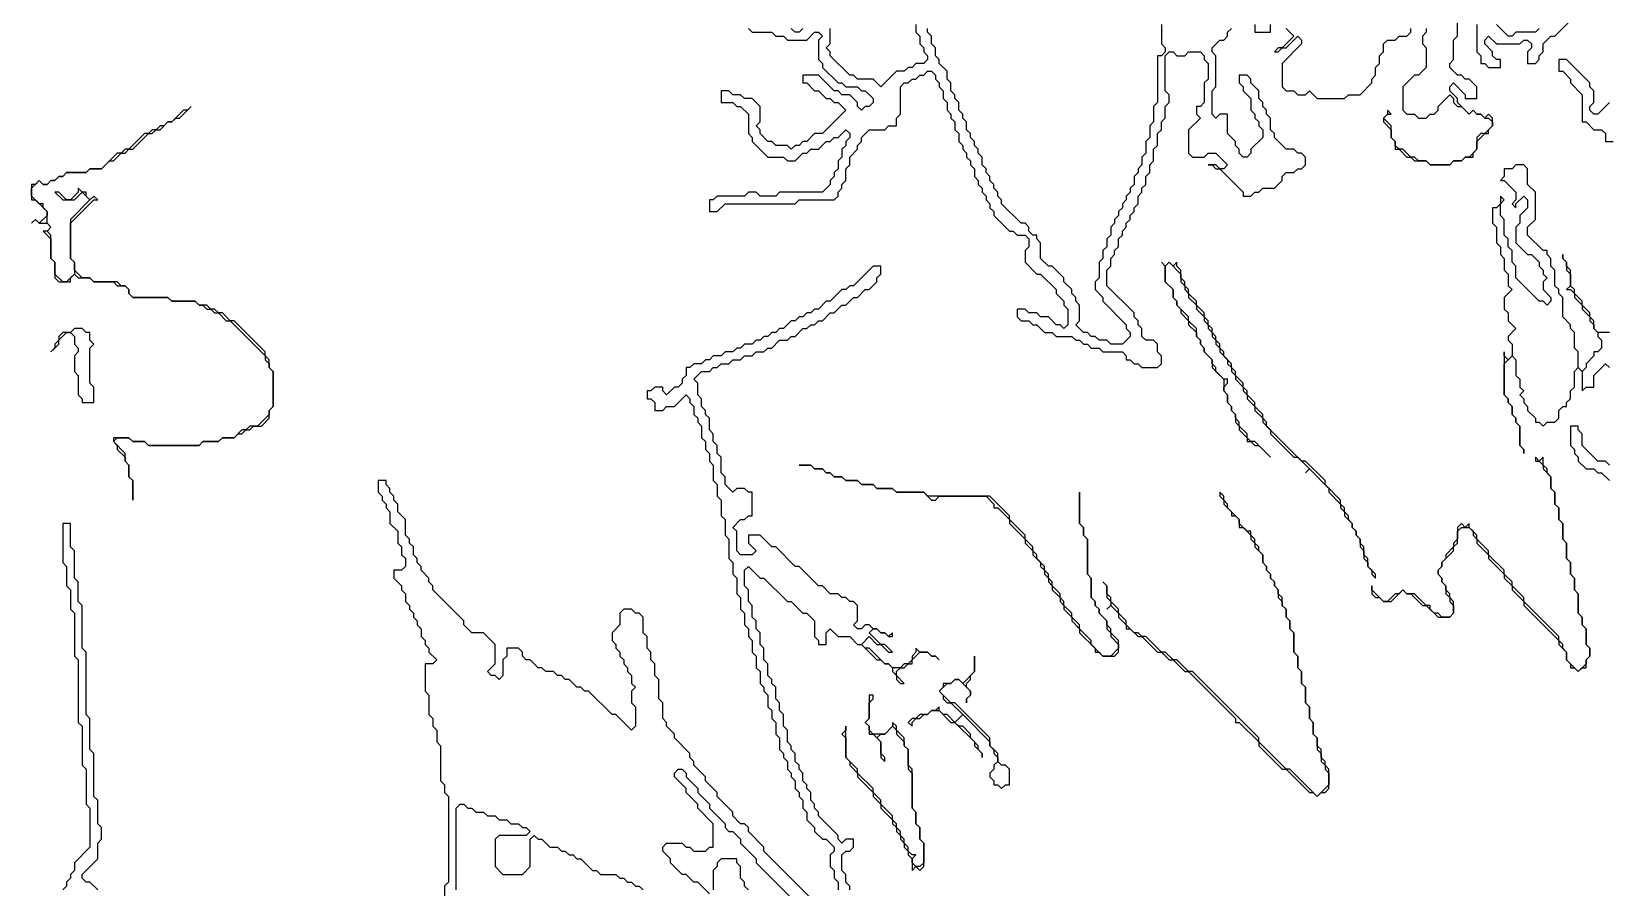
# Model space of a CAD drawing. Header units: metres. Extents: x 0 to 100, y 0 to 129.
# Drawn here: x 73.6 to 83.71, y 5.42 to 10.9 of the extents above; entities that cross this region are included whole.
import ezdxf

# ---------------------------------------------------------------- set-up
doc = ezdxf.new("R2010")
doc.units = ezdxf.units.M

msp = doc.modelspace()

# ---------------------------------------------------------------- linework, layer by layer
for points in [[(82.55, 10.925), (82.55, 10.9), (82.525, 10.875), (82.525, 10.825), (82.55, 10.8), (82.55, 10.675), (82.5, 10.625), (82.475, 10.625), (82.4, 10.55), (82.4, 10.4), (82.425, 10.375), (82.475, 10.375), (82.5, 10.35), (82.55, 10.35), (82.575, 10.375), (82.6, 10.375), (82.625, 10.4), (82.625, 10.425), (82.7, 10.5), (82.725, 10.475), (82.725, 10.45), (82.75, 10.425), (82.775, 10.425), (82.825, 10.375), (82.85, 10.4), (82.875, 10.375), (82.9, 10.375), (82.925, 10.35), (82.95, 10.35), (82.975, 10.325), (82.975, 10.3), (82.925, 10.25), (82.9, 10.25), (82.875, 10.225), (82.875, 10.15), (82.825, 10.1), (82.8, 10.1), (82.775, 10.075), (82.725, 10.075), (82.7, 10.05), (82.575, 10.05), (82.55, 10.075), (82.5, 10.075), (82.475, 10.1), (82.45, 10.1), (82.4, 10.15), (82.375, 10.15), (82.35, 10.175), (82.35, 10.2), (82.325, 10.225), (82.325, 10.3), (82.275, 10.35), (82.3, 10.375), (82.325, 10.375), (82.3, 10.4), (82.3, 10.375), (82.275, 10.35), (82.275, 10.325), (82.325, 10.275), (82.325, 10.225), (82.35, 10.2), (82.35, 10.15), (82.375, 10.15), (82.425, 10.1), (82.45, 10.1), (82.475, 10.075), (82.55, 10.075), (82.575, 10.05), (82.7, 10.05), (82.725, 10.075), (82.775, 10.075), (82.8, 10.1), (82.85, 10.1), (82.85, 10.125), (82.875, 10.15), (82.875, 10.2), (82.925, 10.25), (82.95, 10.25), (82.95, 10.275), (82.975, 10.3), (82.975, 10.35), (82.95, 10.375), (82.925, 10.35), (82.9, 10.375), (82.875, 10.375), (82.85, 10.4), (82.825, 10.375), (82.75, 10.45), (82.75, 10.475), (82.7, 10.525), (82.7, 10.55), (82.725, 10.575), (82.8, 10.5), (82.8, 10.475), (82.875, 10.475), (82.875, 10.55), (82.825, 10.6), (82.8, 10.6), (82.775, 10.625), (82.75, 10.625), (82.7, 10.675), (82.7, 10.7), (82.725, 10.725), (82.725, 10.85), (82.75, 10.875), (82.75, 11.1)], [(78.2, 10.925), (78.225, 10.9), (78.35, 10.9), (78.375, 10.875), (78.425, 10.875), (78.45, 10.85), (78.575, 10.85), (78.625, 10.9), (78.65, 10.9), (78.675, 10.875), (78.65, 10.85), (78.65, 10.725), (78.675, 10.7), (78.675, 10.675), (78.775, 10.575), (78.8, 10.575), (78.825, 10.55), (78.9, 10.55), (78.925, 10.525), (78.95, 10.525), (79, 10.475), (79, 10.45), (78.975, 10.425), (78.95, 10.425), (78.925, 10.4), (78.9, 10.425), (78.9, 10.45), (78.85, 10.5), (78.8, 10.5), (78.775, 10.525), (78.75, 10.525), (78.65, 10.625), (78.55, 10.625), (78.55, 10.575), (78.575, 10.575), (78.625, 10.525), (78.65, 10.525), (78.7, 10.475), (78.725, 10.475), (78.75, 10.45), (78.775, 10.45), (78.825, 10.4), (78.675, 10.25), (78.625, 10.25), (78.575, 10.2), (78.55, 10.2), (78.525, 10.175), (78.5, 10.175), (78.475, 10.15), (78.45, 10.175), (78.375, 10.175), (78.35, 10.2), (78.325, 10.2), (78.275, 10.25), (78.275, 10.275), (78.25, 10.3), (78.275, 10.325), (78.275, 10.425), (78.225, 10.475), (78.175, 10.475), (78.15, 10.5), (78.1, 10.5), (78.075, 10.525), (78.025, 10.525), (78.025, 10.45), (78.1, 10.45), (78.125, 10.425), (78.15, 10.425), (78.2, 10.375), (78.2, 10.25), (78.225, 10.225), (78.225, 10.2), (78.325, 10.1), (78.425, 10.1), (78.45, 10.075), (78.5, 10.075), (78.55, 10.125), (78.575, 10.125), (78.6, 10.15), (78.65, 10.15), (78.7, 10.2), (78.725, 10.2), (78.75, 10.225), (78.775, 10.225), (78.825, 10.275), (78.85, 10.25), (78.85, 10.225), (78.825, 10.2), (78.825, 10.175), (78.8, 10.15), (78.8, 10.1), (78.775, 10.075), (78.775, 10.025), (78.75, 10), (78.75, 9.975), (78.725, 9.95), (78.725, 9.925), (78.675, 9.875), (78.4, 9.875), (78.375, 9.85), (78.275, 9.85), (78.25, 9.875), (78.2, 9.875), (78.175, 9.85), (78, 9.85), (77.975, 9.825), (77.95, 9.825), (77.95, 9.75), (78, 9.75), (78.05, 9.8), (78.5, 9.8), (78.525, 9.825), (78.75, 9.825), (78.775, 9.85), (78.775, 9.875), (78.8, 9.9), (78.8, 9.925), (78.825, 9.95), (78.825, 10.025), (78.85, 10.05), (78.85, 10.1), (78.9, 10.15), (78.9, 10.175), (78.925, 10.2), (78.925, 10.225), (78.975, 10.275), (79.075, 10.275), (79.1, 10.3), (79.15, 10.3), (79.15, 10.35), (79.175, 10.375), (79.175, 10.55), (79.2, 10.575), (79.225, 10.575), (79.25, 10.6), (79.275, 10.6), (79.3, 10.625), (79.325, 10.625), (79.35, 10.65), (79.375, 10.65), (79.4, 10.625), (79.4, 10.6), (79.425, 10.575), (79.425, 10.55), (79.45, 10.525), (79.45, 10.475), (79.475, 10.45), (79.475, 10.4), (79.5, 10.375), (79.5, 10.35), (79.525, 10.325), (79.525, 10.275), (79.55, 10.25), (79.55, 10.2), (79.575, 10.175), (79.575, 10.15), (79.6, 10.125), (79.6, 10.1), (79.625, 10.075), (79.625, 10.05), (79.65, 10.025), (79.65, 9.975), (79.675, 9.95), (79.675, 9.925), (79.7, 9.9), (79.7, 9.875), (79.725, 9.85), (79.725, 9.825), (79.75, 9.8), (79.75, 9.775), (79.775, 9.75), (79.775, 9.725), (79.875, 9.625), (79.9, 9.625), (79.925, 9.6), (79.975, 9.6), (80, 9.575), (80, 9.525), (79.975, 9.5), (79.975, 9.425), (80.05, 9.35), (80.075, 9.35), (80.175, 9.25), (80.175, 9.225), (80.225, 9.175), (80.225, 9.15), (80.25, 9.125), (80.25, 9.025), (80.225, 9), (80.2, 9.025), (80.175, 9.025), (80.125, 9.075), (80.075, 9.075), (80.05, 9.1), (80, 9.1), (79.975, 9.125), (79.925, 9.125), (79.925, 9.075), (79.95, 9.05), (80, 9.05), (80.025, 9.025), (80.05, 9.025), (80.1, 8.975), (80.15, 8.975), (80.175, 8.95), (80.275, 8.95), (80.3, 8.925), (80.325, 8.925), (80.35, 8.9), (80.375, 8.9), (80.4, 8.875), (80.45, 8.875), (80.475, 8.85), (80.6, 8.85), (80.625, 8.825), (80.625, 8.8), (80.65, 8.8), (80.675, 8.775), (80.7, 8.775), (80.725, 8.75), (80.825, 8.75), (80.85, 8.775), (80.85, 8.825), (80.825, 8.85), (80.825, 8.9), (80.8, 8.925), (80.75, 8.925), (80.725, 8.95), (80.725, 9), (80.7, 9.025), (80.7, 9.05), (80.675, 9.075), (80.675, 9.1), (80.5, 9.275), (80.5, 9.375), (80.525, 9.4), (80.525, 9.45), (80.55, 9.475), (80.55, 9.5), (80.575, 9.525), (80.575, 9.575), (80.6, 9.6), (80.6, 9.625), (80.625, 9.65), (80.625, 9.675), (80.65, 9.7), (80.65, 9.725), (80.675, 9.75), (80.675, 9.775), (80.7, 9.8), (80.7, 9.85), (80.725, 9.875), (80.725, 9.9), (80.75, 9.925), (80.75, 9.975), (80.775, 10), (80.775, 10.05), (80.8, 10.075), (80.8, 10.15), (80.825, 10.175), (80.825, 10.25), (80.85, 10.275), (80.85, 10.325), (80.875, 10.35), (80.875, 10.425), (80.9, 10.45), (80.9, 10.5), (80.875, 10.525), (80.875, 10.75), (80.9, 10.775), (80.925, 10.775), (80.95, 10.75), (81, 10.75), (81.025, 10.775), (81.1, 10.775), (81.125, 10.75), (81.125, 10.725), (81.15, 10.7), (81.15, 10.6), (81.125, 10.575), (81.125, 10.45), (81.1, 10.425), (81.075, 10.425), (81.075, 10.375), (81.1, 10.35), (81.025, 10.275), (81.025, 10.125), (81.05, 10.1), (81.125, 10.1), (81.15, 10.125), (81.2, 10.125), (81.275, 10.05), (81.25, 10.025), (81.225, 10.025), (81.2, 10.05), (81.15, 10.05), (81.175, 10.05), (81.2, 10.025), (81.225, 10.025), (81.375, 9.875), (81.375, 9.85), (81.425, 9.85), (81.45, 9.875), (81.475, 9.875), (81.5, 9.9), (81.575, 9.9), (81.625, 9.95), (81.625, 9.975), (81.65, 10), (81.7, 10), (81.725, 10.025), (81.75, 10.025), (81.775, 10.05), (81.775, 10.1), (81.75, 10.125), (81.725, 10.125), (81.7, 10.15), (81.65, 10.15), (81.575, 10.225), (81.575, 10.25), (81.55, 10.275), (81.55, 10.35), (81.525, 10.375), (81.525, 10.4), (81.5, 10.425), (81.5, 10.45), (81.475, 10.475), (81.475, 10.525), (81.425, 10.575), (81.425, 10.6), (81.4, 10.625), (81.35, 10.625), (81.35, 10.575), (81.375, 10.55), (81.375, 10.525), (81.425, 10.475), (81.425, 10.4), (81.45, 10.375), (81.45, 10.35), (81.475, 10.325), (81.475, 10.3), (81.5, 10.275), (81.5, 10.225), (81.425, 10.15), (81.425, 10.125), (81.4, 10.1), (81.375, 10.1), (81.35, 10.125), (81.35, 10.15), (81.325, 10.175), (81.325, 10.2), (81.275, 10.25), (81.275, 10.375), (81.225, 10.375), (81.2, 10.35), (81.175, 10.375), (81.175, 10.525), (81.2, 10.55), (81.2, 10.75), (81.175, 10.775), (81.175, 10.8), (81.225, 10.85), (81.25, 10.85), (81.275, 10.875), (81.275, 10.9), (81.3, 10.925)], [(78.55, 10.925), (78.525, 10.9), (78.5, 10.9), (78.475, 10.925)], [(79.275, 10.95), (79.275, 10.9), (79.3, 10.875), (79.3, 10.825), (79.325, 10.8), (79.325, 10.775), (79.35, 10.75), (79.35, 10.725), (79.325, 10.7), (79.275, 10.7), (79.25, 10.675), (79.225, 10.675), (79.2, 10.65), (79.15, 10.65), (79.05, 10.55), (79, 10.6), (78.9, 10.6), (78.875, 10.625), (78.85, 10.625), (78.725, 10.75), (78.725, 10.775), (78.7, 10.8), (78.725, 10.825), (78.725, 10.925)], [(80.85, 10.95), (80.85, 10.825), (80.875, 10.8), (80.875, 10.775), (80.85, 10.75), (80.825, 10.75), (80.825, 10.45), (80.8, 10.425), (80.8, 10.325), (80.775, 10.3), (80.775, 10.225), (80.75, 10.2), (80.75, 10.125), (80.725, 10.1), (80.725, 10.05), (80.7, 10.025), (80.7, 10), (80.675, 9.975), (80.675, 9.925), (80.65, 9.9), (80.65, 9.875), (80.625, 9.85), (80.625, 9.825), (80.6, 9.8), (80.6, 9.775), (80.575, 9.75), (80.575, 9.725), (80.55, 9.7), (80.55, 9.675), (80.525, 9.65), (80.525, 9.6), (80.5, 9.575), (80.5, 9.525), (80.475, 9.5), (80.475, 9.45), (80.45, 9.425), (80.45, 9.325), (80.425, 9.3), (80.425, 9.25), (80.475, 9.2), (80.475, 9.175), (80.625, 9.025), (80.625, 9), (80.65, 8.975), (80.65, 8.95), (80.6, 8.9), (80.525, 8.9), (80.5, 8.925), (80.45, 8.925), (80.425, 8.95), (80.4, 8.95), (80.375, 8.975), (80.35, 8.975), (80.3, 9.025), (80.325, 9.05), (80.325, 9.15), (80.3, 9.175), (80.3, 9.2), (80.275, 9.225), (80.275, 9.25), (80.225, 9.3), (80.225, 9.325), (80.15, 9.4), (80.125, 9.4), (80.075, 9.45), (80.075, 9.55), (80.05, 9.575), (80.05, 9.6), (80.025, 9.6), (80, 9.625), (80, 9.65), (79.975, 9.675), (79.95, 9.675), (79.825, 9.8), (79.825, 9.825), (79.8, 9.85), (79.8, 9.875), (79.775, 9.9), (79.775, 9.925), (79.75, 9.95), (79.75, 9.975), (79.725, 10), (79.725, 10.025), (79.7, 10.05), (79.7, 10.1), (79.675, 10.125), (79.675, 10.15), (79.65, 10.175), (79.65, 10.2), (79.625, 10.225), (79.625, 10.25), (79.6, 10.275), (79.6, 10.325), (79.575, 10.35), (79.575, 10.375), (79.55, 10.4), (79.55, 10.45), (79.525, 10.475), (79.525, 10.5), (79.5, 10.525), (79.5, 10.575), (79.475, 10.6), (79.475, 10.65), (79.425, 10.7), (79.425, 10.725), (79.4, 10.75), (79.4, 10.8), (79.375, 10.825), (79.375, 10.875), (79.35, 10.9), (79.35, 10.925)], [(81.45, 10.95), (81.45, 10.9), (81.55, 10.9), (81.55, 10.95)], [(81.65, 10.925), (81.7, 10.875), (81.625, 10.8), (81.6, 10.8), (81.575, 10.775), (81.6, 10.775), (81.625, 10.8), (81.65, 10.8), (81.725, 10.875), (81.75, 10.85), (81.75, 10.825), (81.625, 10.7), (81.625, 10.55), (81.65, 10.525), (81.7, 10.525), (81.725, 10.5), (81.775, 10.5), (81.8, 10.525), (81.85, 10.475), (82.025, 10.475), (82.05, 10.5), (82.125, 10.5), (82.2, 10.575), (82.2, 10.6), (82.225, 10.625), (82.225, 10.675), (82.25, 10.7), (82.25, 10.75), (82.275, 10.775), (82.275, 10.825), (82.3, 10.85), (82.35, 10.85), (82.375, 10.875), (82.425, 10.875), (82.45, 10.9), (82.45, 10.925)], [(82.875, 10.95), (82.875, 10.775), (82.9, 10.75), (82.9, 10.7), (82.925, 10.7), (82.95, 10.675), (83.025, 10.675), (83.025, 10.725), (83, 10.725), (82.975, 10.75), (82.975, 10.775), (82.925, 10.825), (82.925, 10.85), (82.95, 10.875), (83, 10.825), (83.15, 10.825), (83.175, 10.85), (83.2, 10.85), (83.225, 10.825), (83.225, 10.8), (83.2, 10.775), (83.2, 10.7), (83.25, 10.7), (83.275, 10.725), (83.275, 10.75), (83.3, 10.775), (83.3, 10.825), (83.35, 10.875), (83.375, 10.875), (83.475, 10.975)], [(83.275, 10.925), (83.25, 10.9), (83.125, 10.9), (83.1, 10.875), (83.075, 10.875), (83, 10.95)], [(83.725, 10.45), (83.65, 10.375), (83.625, 10.375), (83.6, 10.4), (83.6, 10.425), (83.625, 10.45), (83.625, 10.525), (83.6, 10.55), (83.6, 10.575), (83.45, 10.725), (83.4, 10.725), (83.4, 10.65), (83.425, 10.65), (83.475, 10.6), (83.475, 10.575), (83.55, 10.5), (83.55, 10.325), (83.575, 10.325), (83.625, 10.275), (83.675, 10.275), (83.7, 10.25), (83.7, 10.2), (83.75, 10.2)], [(74.625, 10.425), (74.6, 10.4), (74.575, 10.4), (74.5, 10.325), (74.475, 10.325), (74.45, 10.3), (74.425, 10.3), (74.4, 10.275), (74.375, 10.275), (74.35, 10.25), (74.325, 10.25), (74.225, 10.15), (74.2, 10.15), (74.175, 10.125), (74.15, 10.125), (74.05, 10.025), (73.975, 10.025), (73.95, 10), (73.825, 10), (73.8, 9.975), (73.775, 9.975), (73.75, 9.95), (73.725, 9.95), (73.7, 9.925), (73.675, 9.925), (73.65, 9.95), (73.625, 9.925), (73.6, 9.925), (73.6, 9.825), (73.625, 9.825), (73.7, 9.75), (73.7, 9.725), (73.65, 9.675), (73.625, 9.7), (73.6, 9.675), (73.625, 9.7), (73.65, 9.675), (73.7, 9.675), (73.725, 9.65), (73.7, 9.625), (73.675, 9.625), (73.725, 9.575), (73.725, 9.45), (73.75, 9.425), (73.75, 9.325), (73.775, 9.3), (73.85, 9.3), (73.85, 9.325), (73.875, 9.35), (73.9, 9.325), (73.975, 9.325), (74, 9.3), (74.125, 9.3), (74.15, 9.275), (74.2, 9.275), (74.225, 9.25), (74.225, 9.225), (74.25, 9.2), (74.475, 9.2), (74.5, 9.175), (74.65, 9.175), (74.675, 9.15), (74.7, 9.15), (74.725, 9.125), (74.75, 9.125), (74.775, 9.1), (74.8, 9.1), (74.85, 9.05), (74.875, 9.05), (75.1, 8.825), (75.1, 8.8), (75.125, 8.775), (75.125, 8.75), (75.15, 8.725), (75.15, 8.5), (75.125, 8.475), (75.125, 8.45), (75.05, 8.375), (75, 8.375), (74.975, 8.35), (74.95, 8.35), (74.9, 8.3), (74.825, 8.3), (74.8, 8.275), (74.7, 8.275), (74.675, 8.25), (74.35, 8.25), (74.325, 8.275), (74.25, 8.275), (74.225, 8.3), (74.125, 8.3), (74.125, 8.275), (74.15, 8.25), (74.15, 8.225), (74.2, 8.175), (74.2, 8.15), (74.225, 8.125), (74.225, 8.05), (74.25, 8.025), (74.25, 7.9), (74.25, 8.025), (74.225, 8.05), (74.225, 8.125), (74.2, 8.15), (74.2, 8.2), (74.125, 8.275), (74.15, 8.3), (74.225, 8.3), (74.25, 8.275), (74.325, 8.275), (74.35, 8.25), (74.675, 8.25), (74.7, 8.275), (74.8, 8.275), (74.825, 8.3), (74.9, 8.3), (74.925, 8.325), (74.95, 8.325), (74.975, 8.35), (75, 8.35), (75.025, 8.375), (75.075, 8.375), (75.125, 8.425), (75.125, 8.475), (75.15, 8.5), (75.15, 8.725), (75.125, 8.75), (75.125, 8.8), (75.1, 8.825), (75.1, 8.85), (74.9, 9.05), (74.875, 9.05), (74.825, 9.1), (74.8, 9.1), (74.775, 9.125), (74.75, 9.125), (74.725, 9.15), (74.675, 9.15), (74.65, 9.175), (74.5, 9.175), (74.475, 9.2), (74.25, 9.2), (74.225, 9.225), (74.225, 9.25), (74.2, 9.275), (74.175, 9.275), (74.15, 9.3), (74, 9.3), (73.975, 9.325), (73.925, 9.325), (73.875, 9.375), (73.875, 9.425), (73.85, 9.45), (73.85, 9.675), (74, 9.825), (74.025, 9.825), (74, 9.85), (73.975, 9.825), (73.95, 9.85), (73.95, 9.875), (73.925, 9.875), (73.9, 9.9), (73.9, 9.875), (73.85, 9.825), (73.825, 9.825), (73.775, 9.875), (73.75, 9.875), (73.8, 9.825), (73.875, 9.825), (73.925, 9.875), (73.975, 9.825), (73.85, 9.7), (73.85, 9.45), (73.875, 9.425), (73.875, 9.35), (73.825, 9.3), (73.8, 9.3), (73.75, 9.35), (73.75, 9.425), (73.725, 9.45), (73.725, 9.6), (73.7, 9.625), (73.725, 9.65), (73.7, 9.675), (73.7, 9.75), (73.675, 9.775), (73.675, 9.8), (73.65, 9.8), (73.6, 9.85), (73.6, 9.9), (73.65, 9.95), (73.675, 9.925), (73.7, 9.925), (73.725, 9.95), (73.75, 9.95), (73.775, 9.975), (73.8, 9.975), (73.825, 10), (73.95, 10), (73.975, 10.025), (74.05, 10.025), (74.1, 10.075), (74.125, 10.075), (74.175, 10.125), (74.2, 10.125), (74.225, 10.15), (74.25, 10.15), (74.35, 10.25), (74.375, 10.25), (74.4, 10.275), (74.425, 10.275), (74.475, 10.325), (74.5, 10.325), (74.525, 10.35), (74.55, 10.35), (74.625, 10.425)], [(83.725, 8.975), (83.65, 8.975), (83.625, 9), (83.625, 9.05), (83.6, 9.075), (83.6, 9.1), (83.55, 9.15), (83.55, 9.175), (83.5, 9.225), (83.5, 9.25), (83.475, 9.275), (83.475, 9.375), (83.45, 9.4), (83.45, 9.425), (83.425, 9.45), (83.425, 9.475), (83.425, 9.45), (83.45, 9.425), (83.45, 9.375), (83.475, 9.35), (83.475, 9.275), (83.45, 9.25), (83.475, 9.25), (83.5, 9.225), (83.5, 9.2), (83.55, 9.15), (83.55, 9.125), (83.6, 9.075), (83.6, 9.05), (83.625, 9.025), (83.625, 9), (83.65, 8.975), (83.65, 8.95), (83.675, 8.925), (83.675, 8.875), (83.65, 8.85), (83.625, 8.85), (83.625, 8.825), (83.575, 8.775), (83.575, 8.75), (83.55, 8.725), (83.525, 8.75), (83.525, 8.85), (83.5, 8.875), (83.5, 8.975), (83.475, 9), (83.475, 9.025), (83.425, 9.075), (83.425, 9.2), (83.4, 9.225), (83.4, 9.25), (83.375, 9.275), (83.375, 9.375), (83.35, 9.4), (83.35, 9.45), (83.325, 9.475), (83.325, 9.5), (83.3, 9.5), (83.2, 9.6), (83.2, 9.65), (83.25, 9.7), (83.25, 9.875), (83.2, 9.925), (83.2, 10.025), (83.175, 10.05), (83.125, 10.05), (83.1, 10.025), (83.05, 10.025), (83.05, 9.975), (83.025, 9.95), (83.05, 9.95), (83.125, 9.875), (83.125, 9.825), (83.1, 9.8), (83.125, 9.775), (83.125, 9.8), (83.175, 9.85), (83.2, 9.825), (83.2, 9.775), (83.15, 9.725), (83.15, 9.675), (83.125, 9.65), (83.125, 9.55), (83.2, 9.475), (83.225, 9.475), (83.275, 9.425), (83.275, 9.4), (83.3, 9.375), (83.3, 9.35), (83.325, 9.325), (83.3, 9.3), (83.3, 9.25), (83.35, 9.2), (83.35, 9.175), (83.325, 9.15), (83.3, 9.175), (83.275, 9.175), (83.125, 9.325), (83.125, 9.4), (83.1, 9.425), (83.1, 9.5), (83.075, 9.525), (83.075, 9.575), (83.05, 9.6), (83.05, 9.7), (83.025, 9.725), (83.025, 9.8), (83.05, 9.825), (83.025, 9.85), (83.025, 9.8), (83, 9.775), (82.975, 9.775), (82.975, 9.675), (83, 9.65), (83, 9.55), (83.025, 9.525), (83.025, 9.475), (83.05, 9.45), (83.05, 9.375), (83.075, 9.35), (83.075, 9.275), (83.1, 9.25), (83.05, 9.2), (83.05, 9.125), (83.075, 9.1), (83.075, 9.05), (83.125, 9), (83.075, 8.95), (83.075, 8.925), (83.1, 8.9), (83.1, 8.825), (83.075, 8.8), (83.05, 8.825), (83.05, 8.85), (83.05, 8.575), (83.075, 8.55), (83.075, 8.525), (83.1, 8.5), (83.1, 8.45), (83.125, 8.425), (83.125, 8.4), (83.15, 8.375), (83.15, 8.25), (83.175, 8.225), (83.175, 8.2), (83.175, 8.225), (83.15, 8.25), (83.15, 8.375), (83.125, 8.4), (83.125, 8.425), (83.1, 8.45), (83.1, 8.5), (83.075, 8.525), (83.075, 8.55), (83.05, 8.575), (83.05, 8.775), (83.1, 8.825), (83.125, 8.8), (83.125, 8.7), (83.15, 8.675), (83.15, 8.625), (83.175, 8.6), (83.15, 8.575), (83.175, 8.55), (83.175, 8.525), (83.2, 8.5), (83.2, 8.475), (83.25, 8.425), (83.25, 8.4), (83.275, 8.4), (83.3, 8.375), (83.325, 8.4), (83.375, 8.4), (83.4, 8.425), (83.4, 8.475), (83.425, 8.5), (83.45, 8.5), (83.45, 8.525), (83.475, 8.55), (83.475, 8.6), (83.5, 8.625), (83.5, 8.725), (83.525, 8.75), (83.55, 8.725), (83.55, 8.6), (83.575, 8.625), (83.625, 8.625), (83.625, 8.7), (83.7, 8.775), (83.725, 8.75)], [(80.85, 9.425), (80.875, 9.4), (80.875, 9.3), (80.925, 9.25), (80.925, 9.2), (80.95, 9.175), (80.95, 9.15), (80.975, 9.125), (80.975, 9.1), (81.025, 9.05), (81.025, 9.025), (81.075, 8.975), (81.075, 8.95), (81.1, 8.925), (81.1, 8.9), (81.125, 8.875), (81.125, 8.85), (81.175, 8.8), (81.175, 8.75), (81.25, 8.675), (81.25, 8.6), (81.275, 8.575), (81.275, 8.525), (81.3, 8.5), (81.3, 8.475), (81.325, 8.45), (81.325, 8.4), (81.35, 8.375), (81.35, 8.35), (81.4, 8.3), (81.4, 8.275), (81.425, 8.275), (81.45, 8.25), (81.475, 8.25), (81.55, 8.175), (81.45, 8.275), (81.425, 8.275), (81.4, 8.3), (81.4, 8.325), (81.35, 8.375), (81.35, 8.4), (81.325, 8.425), (81.325, 8.45), (81.3, 8.475), (81.3, 8.5), (81.275, 8.525), (81.275, 8.575), (81.25, 8.6), (81.25, 8.625), (81.275, 8.65), (81.275, 8.675), (81.25, 8.675), (81.2, 8.725), (81.2, 8.75), (81.175, 8.775), (81.175, 8.8), (81.125, 8.85), (81.125, 8.875), (81.1, 8.9), (81.1, 8.925), (81.075, 8.95), (81.075, 9), (81.025, 9.05), (81.025, 9.075), (80.95, 9.15), (80.95, 9.175), (80.925, 9.2), (80.925, 9.25), (80.875, 9.3), (80.875, 9.4), (80.9, 9.425), (80.975, 9.35), (80.975, 9.3), (81, 9.275), (81, 9.25), (81.025, 9.225), (81.025, 9.2), (81.075, 9.15), (81.075, 9.125), (81.125, 9.075), (81.125, 9.05), (81.15, 9.025), (81.15, 9), (81.175, 8.975), (81.175, 8.95), (81.2, 8.925), (81.2, 8.9), (81.225, 8.875), (81.225, 8.85), (81.275, 8.8), (81.275, 8.775), (81.3, 8.75), (81.3, 8.725), (81.325, 8.7), (81.325, 8.675), (81.375, 8.625), (81.375, 8.6), (81.4, 8.575), (81.4, 8.55), (81.45, 8.5), (81.45, 8.475), (81.5, 8.425), (81.5, 8.4), (81.55, 8.35), (81.55, 8.325), (81.7, 8.175), (81.725, 8.175), (81.8, 8.1), (81.775, 8.075), (81.8, 8.1), (81.925, 7.975), (81.925, 7.95), (82, 7.875), (82, 7.85), (82.025, 7.825), (82.025, 7.8), (82.075, 7.75), (82.075, 7.725), (82.1, 7.7), (82.1, 7.675), (82.125, 7.65), (82.125, 7.6), (82.15, 7.575), (82.15, 7.525), (82.175, 7.5), (82.175, 7.475), (82.2, 7.45), (82.2, 7.425), (82.225, 7.4), (82.225, 7.425), (82.175, 7.475), (82.175, 7.525), (82.15, 7.55), (82.15, 7.6), (82.125, 7.625), (82.125, 7.65), (82.1, 7.675), (82.1, 7.7), (82.075, 7.725), (82.075, 7.75), (82.05, 7.775), (82.05, 7.8), (82.025, 7.825), (82.025, 7.85), (82, 7.875), (82, 7.9), (81.9, 8), (81.9, 8.025), (81.775, 8.15), (81.75, 8.15), (81.525, 8.375), (81.525, 8.4), (81.5, 8.425), (81.5, 8.45), (81.45, 8.5), (81.45, 8.525), (81.4, 8.575), (81.4, 8.6), (81.375, 8.625), (81.375, 8.65), (81.325, 8.7), (81.325, 8.725), (81.3, 8.75), (81.3, 8.775), (81.25, 8.825), (81.25, 8.85), (81.225, 8.875), (81.225, 8.9), (81.2, 8.925), (81.2, 8.95), (81.175, 8.975), (81.175, 9), (81.15, 9.025), (81.15, 9.05), (81.125, 9.075), (81.125, 9.1), (81.075, 9.15), (81.075, 9.175), (81.025, 9.225), (81.025, 9.25), (81, 9.275), (81, 9.3), (80.975, 9.325), (80.975, 9.375), (80.95, 9.4), (80.95, 9.425), (80.925, 9.4), (80.9, 9.425), (80.875, 9.4), (80.85, 9.425)], [(79, 9.4), (78.875, 9.275), (78.85, 9.275), (78.825, 9.25), (78.8, 9.25), (78.725, 9.175), (78.7, 9.175), (78.65, 9.125), (78.625, 9.125), (78.6, 9.1), (78.575, 9.1), (78.55, 9.075), (78.525, 9.075), (78.5, 9.05), (78.475, 9.05), (78.425, 9), (78.4, 9), (78.375, 8.975), (78.35, 8.975), (78.325, 8.95), (78.3, 8.95), (78.275, 8.925), (78.25, 8.925), (78.225, 8.9), (78.175, 8.9), (78.15, 8.875), (78.125, 8.875), (78.1, 8.85), (78.05, 8.85), (78.025, 8.825), (77.975, 8.825), (77.95, 8.8), (77.925, 8.8), (77.9, 8.775), (77.85, 8.775), (77.825, 8.75), (77.8, 8.75), (77.8, 8.7), (77.775, 8.675), (77.775, 8.65), (77.75, 8.625), (77.725, 8.625), (77.675, 8.575), (77.65, 8.6), (77.65, 8.625), (77.6, 8.625), (77.575, 8.6), (77.55, 8.6), (77.55, 8.55), (77.575, 8.55), (77.6, 8.525), (77.6, 8.475), (77.65, 8.475), (77.675, 8.5), (77.725, 8.5), (77.8, 8.575), (77.825, 8.55), (77.825, 8.525), (77.85, 8.5), (77.85, 8.45), (77.875, 8.425), (77.875, 8.4), (77.9, 8.375), (77.9, 8.3), (77.925, 8.275), (77.925, 8.225), (77.95, 8.2), (77.95, 8.15), (77.975, 8.125), (77.975, 8.025), (78, 8), (78, 7.925), (78.025, 7.9), (78.025, 7.8), (78.05, 7.775), (78.05, 7.675), (78.075, 7.65), (78.075, 7.525), (78.1, 7.5), (78.1, 7.425), (78.125, 7.4), (78.125, 7.3), (78.15, 7.275), (78.15, 7.2), (78.175, 7.175), (78.175, 7.1), (78.2, 7.075), (78.2, 7.025), (78.225, 7), (78.225, 6.925), (78.25, 6.9), (78.25, 6.825), (78.275, 6.8), (78.275, 6.725), (78.3, 6.7), (78.3, 6.675), (78.325, 6.65), (78.325, 6.575), (78.35, 6.55), (78.35, 6.5), (78.375, 6.475), (78.375, 6.4), (78.4, 6.375), (78.4, 6.3), (78.425, 6.275), (78.425, 6.25), (78.45, 6.225), (78.45, 6.175), (78.475, 6.15), (78.475, 6.125), (78.5, 6.1), (78.5, 6.05), (78.525, 6.025), (78.525, 6), (78.55, 5.975), (78.55, 5.925), (78.575, 5.9), (78.575, 5.85), (78.625, 5.8), (78.625, 5.775), (78.675, 5.725), (78.7, 5.725), (78.75, 5.675), (78.75, 5.65), (78.725, 5.625), (78.725, 5.55), (78.75, 5.525), (78.75, 5.475), (78.775, 5.45), (78.775, 5.4)], [(78.85, 5.4), (78.85, 5.425), (78.825, 5.45), (78.825, 5.5), (78.8, 5.525), (78.8, 5.625), (78.825, 5.65), (78.85, 5.65), (78.875, 5.675), (78.875, 5.725), (78.825, 5.725), (78.8, 5.7), (78.775, 5.725), (78.775, 5.75), (78.65, 5.875), (78.65, 5.9), (78.625, 5.925), (78.625, 5.95), (78.6, 5.975), (78.6, 6.025), (78.575, 6.05), (78.575, 6.075), (78.55, 6.1), (78.55, 6.15), (78.525, 6.175), (78.525, 6.2), (78.5, 6.225), (78.5, 6.275), (78.475, 6.3), (78.475, 6.325), (78.45, 6.35), (78.45, 6.425), (78.425, 6.45), (78.425, 6.525), (78.4, 6.55), (78.4, 6.6), (78.375, 6.625), (78.375, 6.7), (78.35, 6.725), (78.35, 6.75), (78.325, 6.775), (78.325, 6.85), (78.3, 6.875), (78.3, 6.95), (78.275, 6.975), (78.275, 7.05), (78.25, 7.075), (78.25, 7.125), (78.225, 7.15), (78.225, 7.225), (78.2, 7.25), (78.2, 7.325), (78.175, 7.35), (78.175, 7.45), (78.2, 7.475), (78.275, 7.4), (78.3, 7.4), (78.45, 7.25), (78.475, 7.25), (78.55, 7.175), (78.575, 7.175), (78.625, 7.125), (78.625, 7.025), (78.65, 7), (78.65, 6.975), (78.7, 6.975), (78.7, 7.05), (78.725, 7.075), (78.775, 7.025), (78.85, 7.025), (78.9, 6.975), (78.925, 6.975), (79.025, 6.875), (79.05, 6.875), (79.075, 6.85), (79.1, 6.85), (79.125, 6.825), (79.125, 6.8), (79.15, 6.775), (79.15, 6.75), (79.175, 6.725), (79.2, 6.725), (79.15, 6.775), (79.15, 6.8), (79.175, 6.825), (79.2, 6.825), (79.225, 6.85), (79.25, 6.85), (79.25, 6.875), (79.3, 6.925), (79.35, 6.925), (79.375, 6.9), (79.4, 6.9), (79.425, 6.875), (79.4, 6.9), (79.375, 6.9), (79.35, 6.925), (79.3, 6.925), (79.275, 6.95), (79.275, 6.925), (79.25, 6.9), (79.25, 6.875), (79.225, 6.85), (79.2, 6.85), (79.175, 6.825), (79.125, 6.825), (79.1, 6.85), (79.075, 6.85), (78.975, 6.95), (78.95, 6.95), (78.925, 6.975), (78.975, 7.025), (79.025, 6.975), (79.05, 6.975), (79.1, 6.925), (79.125, 6.925), (79.075, 6.975), (79.05, 6.975), (78.975, 7.05), (79, 7.075), (79.025, 7.075), (79.05, 7.05), (79.075, 7.05), (79.1, 7.025), (79.125, 7.025), (79.125, 7.05), (79.1, 7.025), (79.075, 7.05), (79.05, 7.05), (79.025, 7.075), (79, 7.075), (78.975, 7.1), (78.95, 7.1), (78.925, 7.075), (78.9, 7.075), (78.875, 7.1), (78.9, 7.125), (78.9, 7.225), (78.875, 7.25), (78.85, 7.25), (78.825, 7.275), (78.8, 7.275), (78.775, 7.3), (78.725, 7.3), (78.675, 7.35), (78.65, 7.35), (78.525, 7.475), (78.5, 7.475), (78.375, 7.6), (78.35, 7.6), (78.275, 7.675), (78.2, 7.675), (78.2, 7.625), (78.25, 7.575), (78.225, 7.55), (78.15, 7.55), (78.125, 7.575), (78.125, 7.7), (78.1, 7.725), (78.15, 7.775), (78.175, 7.775), (78.2, 7.8), (78.225, 7.8), (78.225, 7.95), (78.2, 7.95), (78.175, 7.975), (78.125, 7.975), (78.1, 7.95), (78.05, 8), (78.05, 8.05), (78.025, 8.075), (78.025, 8.175), (78, 8.2), (78, 8.25), (77.975, 8.275), (77.975, 8.325), (77.95, 8.35), (77.95, 8.425), (77.925, 8.45), (77.925, 8.475), (77.9, 8.5), (77.9, 8.55), (77.875, 8.575), (77.875, 8.65), (77.85, 8.675), (77.9, 8.725), (77.95, 8.725), (77.975, 8.75), (78, 8.75), (78.025, 8.775), (78.075, 8.775), (78.1, 8.8), (78.15, 8.8), (78.175, 8.825), (78.225, 8.825), (78.25, 8.85), (78.3, 8.85), (78.325, 8.875), (78.35, 8.875), (78.4, 8.925), (78.45, 8.925), (78.475, 8.95), (78.5, 8.95), (78.55, 9), (78.575, 9), (78.6, 9.025), (78.625, 9.025), (78.65, 9.05), (78.675, 9.05), (78.725, 9.1), (78.75, 9.1), (78.8, 9.15), (78.825, 9.15), (78.875, 9.2), (78.9, 9.2), (78.95, 9.25), (78.975, 9.25), (79.025, 9.3), (79.025, 9.325), (79.05, 9.35), (79.05, 9.4), (79, 9.4)], [(73.875, 9), (73.85, 8.975), (73.8, 8.975), (73.775, 8.95), (73.775, 8.925), (73.75, 8.9), (73.75, 8.875), (73.725, 8.85), (73.775, 8.9), (73.775, 8.925), (73.825, 8.975), (73.85, 8.975), (73.875, 8.95), (73.875, 8.9), (73.9, 8.875), (73.9, 8.85), (73.875, 8.825), (73.875, 8.725), (73.9, 8.7), (73.9, 8.575), (73.925, 8.55), (73.925, 8.525), (74, 8.525), (74, 8.625), (73.975, 8.65), (73.975, 8.875), (74, 8.9), (73.975, 8.925), (73.975, 8.975), (73.95, 8.975), (73.925, 9), (73.875, 9)], [(83.725, 8.125), (83.7, 8.15), (83.65, 8.15), (83.55, 8.25), (83.55, 8.325), (83.525, 8.35), (83.525, 8.375), (83.475, 8.375), (83.475, 8.25), (83.5, 8.225), (83.5, 8.2), (83.525, 8.175), (83.525, 8.15), (83.575, 8.1), (83.625, 8.1), (83.65, 8.075), (83.675, 8.075), (83.725, 8.025)], [(78.525, 8.125), (78.6, 8.125), (78.625, 8.1), (78.675, 8.1), (78.7, 8.075), (78.725, 8.075), (78.75, 8.05), (78.8, 8.05), (78.825, 8.025), (78.9, 8.025), (78.925, 8), (79, 8), (79.025, 7.975), (79.125, 7.975), (79.15, 7.95), (79.325, 7.95), (79.375, 7.9), (79.4, 7.9), (79.425, 7.925), (79.725, 7.925), (79.775, 7.875), (79.775, 7.85), (79.8, 7.85), (79.875, 7.775), (79.875, 7.75), (79.975, 7.65), (79.975, 7.625), (80.025, 7.575), (80.025, 7.55), (80.075, 7.5), (80.075, 7.475), (80.1, 7.45), (80.1, 7.425), (80.125, 7.4), (80.125, 7.375), (80.15, 7.35), (80.15, 7.325), (80.2, 7.275), (80.2, 7.25), (80.225, 7.225), (80.225, 7.2), (80.275, 7.15), (80.275, 7.125), (80.325, 7.075), (80.325, 7.05), (80.425, 6.95), (80.425, 6.925), (80.45, 6.925), (80.475, 6.9), (80.55, 6.9), (80.575, 6.925), (80.575, 7), (80.525, 7.05), (80.525, 7.075), (80.5, 7.1), (80.5, 7.125), (80.45, 7.175), (80.45, 7.2), (80.425, 7.225), (80.425, 7.25), (80.4, 7.275), (80.4, 7.4), (80.375, 7.425), (80.375, 7.65), (80.35, 7.675), (80.35, 7.725), (80.325, 7.75), (80.325, 7.95), (80.325, 7.75), (80.35, 7.725), (80.35, 7.675), (80.375, 7.65), (80.375, 7.425), (80.4, 7.4), (80.4, 7.275), (80.425, 7.25), (80.425, 7.225), (80.45, 7.2), (80.45, 7.175), (80.5, 7.125), (80.5, 7.075), (80.525, 7.05), (80.525, 7.025), (80.575, 6.975), (80.575, 6.95), (80.525, 6.9), (80.475, 6.9), (80.4, 6.975), (80.4, 7), (80.325, 7.075), (80.325, 7.1), (80.275, 7.15), (80.275, 7.175), (80.225, 7.225), (80.225, 7.25), (80.2, 7.275), (80.2, 7.3), (80.15, 7.35), (80.15, 7.375), (80.125, 7.4), (80.125, 7.425), (80.1, 7.45), (80.1, 7.475), (80.05, 7.525), (80.05, 7.55), (80.025, 7.575), (80.025, 7.6), (79.975, 7.65), (79.975, 7.675), (79.875, 7.775), (79.875, 7.8), (79.75, 7.925), (79.35, 7.925), (79.325, 7.95), (79.15, 7.95), (79.125, 7.975), (79.025, 7.975), (79, 8), (78.925, 8), (78.9, 8.025), (78.825, 8.025), (78.8, 8.05), (78.75, 8.05), (78.725, 8.075), (78.7, 8.075), (78.675, 8.1), (78.625, 8.1), (78.6, 8.125), (78.525, 8.125)], [(83.25, 8.175), (83.25, 8.15), (83.275, 8.15), (83.3, 8.125), (83.3, 8.1), (83.35, 8.05), (83.35, 7.975), (83.375, 7.95), (83.375, 7.875), (83.4, 7.85), (83.4, 7.775), (83.425, 7.75), (83.425, 7.65), (83.45, 7.625), (83.45, 7.525), (83.475, 7.5), (83.475, 7.425), (83.5, 7.4), (83.5, 7.325), (83.525, 7.3), (83.525, 7.175), (83.55, 7.15), (83.55, 7.1), (83.575, 7.075), (83.575, 6.975), (83.6, 6.95), (83.6, 6.9), (83.575, 6.875), (83.575, 6.85), (83.525, 6.8), (83.45, 6.875), (83.45, 6.925), (83.425, 6.95), (83.425, 6.975), (83.4, 7), (83.4, 7.025), (83.175, 7.25), (83.175, 7.275), (83.1, 7.35), (83.1, 7.375), (83.05, 7.425), (83.05, 7.45), (82.95, 7.55), (82.95, 7.575), (82.875, 7.65), (82.875, 7.675), (82.825, 7.725), (82.825, 7.75), (82.8, 7.725), (82.775, 7.75), (82.75, 7.725), (82.75, 7.65), (82.725, 7.625), (82.725, 7.6), (82.675, 7.55), (82.675, 7.525), (82.65, 7.5), (82.65, 7.475), (82.625, 7.45), (82.625, 7.425), (82.65, 7.4), (82.65, 7.375), (82.675, 7.35), (82.675, 7.3), (82.7, 7.275), (82.7, 7.25), (82.725, 7.225), (82.725, 7.175), (82.7, 7.15), (82.65, 7.15), (82.625, 7.175), (82.6, 7.175), (82.575, 7.2), (82.575, 7.225), (82.55, 7.225), (82.475, 7.3), (82.425, 7.3), (82.4, 7.325), (82.375, 7.3), (82.35, 7.3), (82.3, 7.25), (82.275, 7.25), (82.2, 7.325), (82.2, 7.35), (82.2, 7.3), (82.225, 7.275), (82.25, 7.275), (82.275, 7.25), (82.325, 7.25), (82.4, 7.325), (82.425, 7.3), (82.45, 7.3), (82.525, 7.225), (82.55, 7.225), (82.625, 7.15), (82.7, 7.15), (82.725, 7.175), (82.725, 7.25), (82.7, 7.275), (82.7, 7.3), (82.675, 7.325), (82.675, 7.35), (82.65, 7.375), (82.65, 7.4), (82.625, 7.425), (82.625, 7.45), (82.65, 7.475), (82.65, 7.5), (82.725, 7.575), (82.725, 7.6), (82.75, 7.625), (82.75, 7.7), (82.775, 7.725), (82.825, 7.725), (82.85, 7.7), (82.85, 7.675), (82.875, 7.65), (82.875, 7.625), (82.95, 7.55), (82.95, 7.525), (83.05, 7.425), (83.05, 7.4), (83.1, 7.35), (83.1, 7.325), (83.175, 7.25), (83.175, 7.225), (83.4, 7), (83.4, 6.975), (83.45, 6.925), (83.45, 6.875), (83.475, 6.85), (83.475, 6.825), (83.5, 6.825), (83.525, 6.8), (83.55, 6.825), (83.575, 6.825), (83.575, 6.875), (83.6, 6.9), (83.6, 6.95), (83.575, 6.975), (83.575, 7.075), (83.55, 7.1), (83.55, 7.15), (83.525, 7.175), (83.525, 7.3), (83.5, 7.325), (83.5, 7.4), (83.475, 7.425), (83.475, 7.5), (83.45, 7.525), (83.45, 7.625), (83.425, 7.65), (83.425, 7.75), (83.4, 7.775), (83.4, 7.85), (83.375, 7.875), (83.375, 7.95), (83.35, 7.975), (83.35, 8.05), (83.325, 8.075), (83.325, 8.1), (83.3, 8.125), (83.3, 8.175), (83.275, 8.15), (83.25, 8.175)], [(78.7, 5.25), (78.3, 5.65), (78.3, 5.675), (78.2, 5.775), (78.2, 5.8), (78.175, 5.825), (78.15, 5.825), (78.1, 5.875), (78.1, 5.9), (78, 6), (78, 6.025), (77.925, 6.1), (77.925, 6.125), (77.85, 6.2), (77.85, 6.225), (77.825, 6.25), (77.825, 6.275), (77.725, 6.375), (77.725, 6.4), (77.675, 6.45), (77.675, 6.475), (77.65, 6.5), (77.65, 6.6), (77.625, 6.625), (77.625, 6.75), (77.6, 6.775), (77.6, 6.85), (77.575, 6.875), (77.575, 6.925), (77.55, 6.95), (77.55, 7.025), (77.525, 7.05), (77.525, 7.15), (77.5, 7.175), (77.475, 7.175), (77.45, 7.2), (77.4, 7.2), (77.375, 7.175), (77.375, 7.1), (77.325, 7.05), (77.325, 7), (77.35, 6.975), (77.35, 6.95), (77.375, 6.925), (77.375, 6.9), (77.4, 6.875), (77.4, 6.85), (77.425, 6.825), (77.425, 6.8), (77.45, 6.775), (77.45, 6.725), (77.475, 6.7), (77.45, 6.675), (77.45, 6.6), (77.475, 6.575), (77.475, 6.45), (77.45, 6.425), (77.35, 6.525), (77.325, 6.525), (77.175, 6.675), (77.15, 6.675), (77.125, 6.7), (77.1, 6.7), (77.05, 6.75), (77.025, 6.75), (77, 6.775), (76.975, 6.775), (76.95, 6.8), (76.9, 6.8), (76.875, 6.825), (76.85, 6.825), (76.8, 6.875), (76.775, 6.875), (76.75, 6.9), (76.75, 6.925), (76.725, 6.95), (76.65, 6.95), (76.65, 6.9), (76.625, 6.875), (76.625, 6.775), (76.6, 6.75), (76.575, 6.775), (76.55, 6.775), (76.525, 6.8), (76.575, 6.85), (76.575, 6.975), (76.5, 7.05), (76.425, 7.05), (76.375, 7.1), (76.375, 7.125), (76.175, 7.325), (76.175, 7.35), (76.15, 7.375), (76.15, 7.4), (76.1, 7.45), (76.1, 7.475), (76.075, 7.5), (76.075, 7.525), (76.05, 7.55), (76.05, 7.6), (76.025, 7.625), (76.025, 7.65), (76, 7.675), (76, 7.775), (75.95, 7.825), (75.95, 7.875), (75.925, 7.9), (75.925, 7.925), (75.9, 7.95), (75.9, 7.975), (75.875, 8), (75.875, 8.025), (75.825, 8.025), (75.825, 7.95), (75.85, 7.925), (75.85, 7.9), (75.875, 7.875), (75.875, 7.85), (75.9, 7.825), (75.9, 7.75), (75.95, 7.7), (75.95, 7.625), (75.975, 7.6), (75.975, 7.55), (76, 7.525), (76, 7.475), (75.975, 7.45), (75.925, 7.45), (75.925, 7.4), (75.975, 7.35), (75.975, 7.325), (76, 7.3), (76, 7.25), (76.025, 7.225), (76.025, 7.2), (76.05, 7.175), (76.05, 7.15), (76.075, 7.125), (76.075, 7.1), (76.1, 7.075), (76.1, 7.025), (76.125, 7), (76.125, 6.975), (76.15, 6.95), (76.15, 6.925), (76.2, 6.875), (76.175, 6.85), (76.125, 6.85), (76.125, 6.675), (76.15, 6.65), (76.15, 6.525), (76.175, 6.5), (76.175, 6.45), (76.2, 6.425), (76.2, 6.35), (76.225, 6.325), (76.225, 6.1), (76.25, 6.075), (76.25, 6.025), (76.275, 6), (76.275, 5.45), (76.25, 5.425), (76.25, 5.275)], [(81.225, 7.95), (81.225, 7.925), (81.25, 7.9), (81.25, 7.875), (81.3, 7.825), (81.3, 7.8), (81.325, 7.8), (81.35, 7.775), (81.35, 7.725), (81.375, 7.725), (81.425, 7.675), (81.425, 7.65), (81.45, 7.625), (81.45, 7.6), (81.5, 7.55), (81.5, 7.5), (81.525, 7.475), (81.525, 7.45), (81.55, 7.425), (81.55, 7.4), (81.575, 7.375), (81.575, 7.35), (81.6, 7.325), (81.6, 7.275), (81.625, 7.25), (81.625, 7.225), (81.65, 7.2), (81.65, 7.15), (81.675, 7.125), (81.675, 7.075), (81.7, 7.05), (81.7, 6.925), (81.725, 6.9), (81.725, 6.825), (81.75, 6.8), (81.75, 6.725), (81.775, 6.7), (81.775, 6.6), (81.8, 6.575), (81.8, 6.5), (81.825, 6.475), (81.825, 6.4), (81.85, 6.375), (81.85, 6.3), (81.875, 6.275), (81.875, 6.225), (81.9, 6.2), (81.9, 6.175), (81.925, 6.15), (81.925, 6.075), (81.85, 6), (81.675, 6.175), (81.65, 6.175), (81.475, 6.35), (81.475, 6.375), (81.05, 6.8), (81.025, 6.8), (80.95, 6.875), (80.925, 6.875), (80.875, 6.925), (80.85, 6.925), (80.75, 7.025), (80.725, 7.025), (80.7, 7.05), (80.675, 7.05), (80.625, 7.1), (80.625, 7.125), (80.575, 7.175), (80.575, 7.2), (80.525, 7.25), (80.525, 7.275), (80.5, 7.3), (80.5, 7.35), (80.475, 7.375), (80.5, 7.35), (80.5, 7.275), (80.525, 7.25), (80.525, 7.225), (80.5, 7.2), (80.525, 7.225), (80.575, 7.175), (80.575, 7.15), (80.625, 7.1), (80.625, 7.075), (80.65, 7.075), (80.7, 7.025), (80.725, 7.025), (80.825, 6.925), (80.85, 6.925), (80.9, 6.875), (80.925, 6.875), (81, 6.8), (81.025, 6.8), (81.325, 6.5), (81.325, 6.475), (81.35, 6.475), (81.475, 6.35), (81.475, 6.325), (81.625, 6.175), (81.65, 6.175), (81.8, 6.025), (81.825, 6.025), (81.85, 6), (81.875, 6.025), (81.9, 6.025), (81.925, 6.05), (81.925, 6.175), (81.9, 6.2), (81.9, 6.225), (81.875, 6.25), (81.875, 6.3), (81.85, 6.325), (81.85, 6.375), (81.825, 6.4), (81.825, 6.475), (81.8, 6.5), (81.8, 6.575), (81.775, 6.6), (81.775, 6.7), (81.75, 6.725), (81.75, 6.8), (81.725, 6.825), (81.725, 6.9), (81.7, 6.925), (81.7, 7.05), (81.675, 7.075), (81.675, 7.125), (81.65, 7.15), (81.65, 7.2), (81.625, 7.225), (81.625, 7.275), (81.6, 7.3), (81.6, 7.325), (81.575, 7.35), (81.575, 7.375), (81.55, 7.4), (81.55, 7.425), (81.525, 7.45), (81.525, 7.475), (81.5, 7.5), (81.5, 7.55), (81.475, 7.575), (81.475, 7.6), (81.45, 7.625), (81.45, 7.65), (81.425, 7.675), (81.425, 7.7), (81.4, 7.7), (81.35, 7.75), (81.35, 7.775), (81.275, 7.85), (81.275, 7.875), (81.25, 7.9), (81.25, 7.925), (81.225, 7.95)], [(74.025, 5.4), (73.975, 5.45), (73.95, 5.45), (73.925, 5.475), (73.925, 5.5), (74.025, 5.6), (74.025, 5.7), (74.05, 5.725), (74.05, 5.8), (74.025, 5.825), (74.025, 5.975), (74, 6), (74, 6.275), (73.975, 6.3), (73.975, 6.5), (73.95, 6.525), (73.95, 6.925), (73.925, 6.95), (73.925, 7.225), (73.9, 7.25), (73.9, 7.375), (73.875, 7.4), (73.875, 7.575), (73.85, 7.6), (73.85, 7.75), (73.8, 7.75), (73.8, 7.5), (73.825, 7.475), (73.825, 7.35), (73.85, 7.325), (73.85, 7.2), (73.875, 7.175), (73.875, 6.9), (73.9, 6.875), (73.9, 6.475), (73.925, 6.45), (73.925, 6.2), (73.95, 6.175), (73.95, 5.95), (73.975, 5.925), (73.975, 5.675), (73.875, 5.575), (73.875, 5.525), (73.85, 5.5), (73.85, 5.475), (73.825, 5.45), (73.825, 5.425), (73.8, 5.4)], [(79.65, 6.9), (79.65, 6.8), (79.575, 6.725), (79.55, 6.75), (79.525, 6.75), (79.5, 6.725), (79.45, 6.725), (79.45, 6.7), (79.425, 6.675), (79.45, 6.65), (79.45, 6.625), (79.475, 6.6), (79.5, 6.6), (79.575, 6.525), (79.525, 6.475), (79.475, 6.525), (79.45, 6.525), (79.425, 6.55), (79.425, 6.575), (79.4, 6.55), (79.375, 6.55), (79.35, 6.525), (79.3, 6.525), (79.275, 6.5), (79.25, 6.5), (79.225, 6.475), (79.25, 6.45), (79.25, 6.475), (79.275, 6.5), (79.3, 6.5), (79.325, 6.525), (79.35, 6.525), (79.375, 6.55), (79.425, 6.55), (79.5, 6.475), (79.525, 6.475), (79.65, 6.35), (79.65, 6.325), (79.7, 6.275), (79.7, 6.25), (79.7, 6.275), (79.675, 6.3), (79.675, 6.325), (79.625, 6.375), (79.625, 6.4), (79.575, 6.45), (79.55, 6.45), (79.525, 6.475), (79.575, 6.525), (79.75, 6.35), (79.75, 6.325), (79.775, 6.3), (79.775, 6.275), (79.8, 6.25), (79.8, 6.225), (79.775, 6.2), (79.775, 6.175), (79.75, 6.15), (79.75, 6.125), (79.775, 6.1), (79.775, 6.075), (79.8, 6.075), (79.825, 6.05), (79.85, 6.075), (79.875, 6.075), (79.875, 6.175), (79.85, 6.2), (79.825, 6.2), (79.8, 6.225), (79.8, 6.275), (79.75, 6.325), (79.75, 6.375), (79.525, 6.6), (79.5, 6.6), (79.425, 6.675), (79.475, 6.725), (79.5, 6.725), (79.525, 6.75), (79.55, 6.75), (79.625, 6.675), (79.625, 6.65), (79.6, 6.625), (79.6, 6.6), (79.6, 6.625), (79.625, 6.65), (79.625, 6.675), (79.6, 6.7), (79.6, 6.725), (79.625, 6.75), (79.625, 6.775), (79.65, 6.8), (79.65, 6.9)], [(78.975, 6.65), (78.975, 6.5), (78.95, 6.475), (78.975, 6.45), (78.975, 6.4), (79, 6.4), (79.05, 6.35), (79.05, 6.25), (79.075, 6.225), (79.075, 6.25), (79.05, 6.275), (79.05, 6.35), (79.025, 6.375), (79.05, 6.4), (79.075, 6.4), (79.125, 6.45), (79.15, 6.425), (79.15, 6.4), (79.2, 6.35), (79.2, 6.325), (79.225, 6.3), (79.225, 6.175), (79.25, 6.15), (79.25, 5.925), (79.275, 5.9), (79.275, 5.825), (79.3, 5.8), (79.3, 5.725), (79.325, 5.7), (79.325, 5.575), (79.3, 5.55), (79.275, 5.55), (79.25, 5.575), (79.25, 5.6), (79.275, 5.625), (79.25, 5.625), (79.225, 5.65), (79.225, 5.675), (79.2, 5.7), (79.2, 5.725), (79.175, 5.75), (79.175, 5.775), (79.15, 5.8), (79.15, 5.825), (79.125, 5.85), (79.125, 5.875), (79.05, 5.95), (79.05, 5.975), (79, 6.025), (79, 6.05), (78.9, 6.15), (78.9, 6.175), (78.825, 6.25), (78.825, 6.45), (78.825, 6.425), (78.8, 6.4), (78.825, 6.375), (78.825, 6.25), (78.85, 6.225), (78.85, 6.2), (78.9, 6.15), (78.9, 6.125), (79, 6.025), (79, 6), (79.05, 5.95), (79.05, 5.925), (79.125, 5.85), (79.125, 5.825), (79.15, 5.8), (79.15, 5.775), (79.175, 5.75), (79.175, 5.725), (79.2, 5.7), (79.2, 5.675), (79.225, 5.65), (79.225, 5.625), (79.25, 5.6), (79.25, 5.525), (79.275, 5.55), (79.3, 5.525), (79.325, 5.55), (79.325, 5.7), (79.3, 5.725), (79.3, 5.8), (79.275, 5.825), (79.275, 5.9), (79.25, 5.925), (79.25, 6.175), (79.225, 6.2), (79.225, 6.3), (79.2, 6.325), (79.2, 6.375), (79.15, 6.425), (79.15, 6.45), (79.125, 6.475), (79.125, 6.45), (79.075, 6.4), (79, 6.4), (78.975, 6.425), (78.975, 6.45), (78.95, 6.475), (78.975, 6.5), (78.975, 6.6), (79, 6.625), (79, 6.65), (78.975, 6.65)], [(77.95, 5.375), (77.875, 5.45), (77.85, 5.45), (77.8, 5.5), (77.775, 5.5), (77.7, 5.575), (77.7, 5.6), (77.65, 5.65), (77.65, 5.675), (77.675, 5.7), (77.775, 5.7), (77.8, 5.675), (77.825, 5.675), (77.85, 5.65), (77.925, 5.65), (77.95, 5.675), (77.975, 5.675), (77.975, 5.825), (77.875, 5.925), (77.875, 5.95), (77.8, 6.025), (77.8, 6.05), (77.725, 6.125), (77.725, 6.15), (77.75, 6.175), (77.775, 6.175), (77.8, 6.15), (77.8, 6.125), (77.875, 6.05), (77.875, 6.025), (77.95, 5.95), (77.95, 5.925), (78.05, 5.825), (78.05, 5.8), (78.075, 5.775), (78.1, 5.775), (78.15, 5.725), (78.15, 5.7), (78.25, 5.6), (78.25, 5.575), (78.65, 5.175)], [(76.325, 5.4), (76.325, 5.925), (76.35, 5.95), (76.375, 5.95), (76.4, 5.925), (76.425, 5.925), (76.45, 5.9), (76.5, 5.9), (76.525, 5.875), (76.575, 5.875), (76.6, 5.85), (76.65, 5.85), (76.675, 5.825), (76.725, 5.825), (76.75, 5.8), (76.775, 5.8), (76.8, 5.775), (76.775, 5.75), (76.6, 5.75), (76.575, 5.725), (76.575, 5.55), (76.625, 5.5), (76.75, 5.5), (76.8, 5.55), (76.8, 5.725), (76.825, 5.75), (76.85, 5.725), (76.875, 5.725), (76.925, 5.675), (76.975, 5.675), (77, 5.65), (77.025, 5.65), (77.05, 5.625), (77.075, 5.625), (77.1, 5.6), (77.125, 5.6), (77.2, 5.525), (77.225, 5.525), (77.25, 5.5), (77.35, 5.5), (77.375, 5.475), (77.4, 5.475), (77.425, 5.45), (77.45, 5.45), (77.475, 5.425), (77.5, 5.425), (77.525, 5.4)], [(78.2, 5.4), (78.175, 5.425), (78.175, 5.45), (78.15, 5.475), (78.15, 5.55), (78.125, 5.575), (78.125, 5.6), (78.025, 5.6), (78, 5.575), (78, 5.55), (77.975, 5.525), (77.975, 5.4)]]:
    msp.add_lwpolyline(points)

doc.saveas('drawing.dxf')
